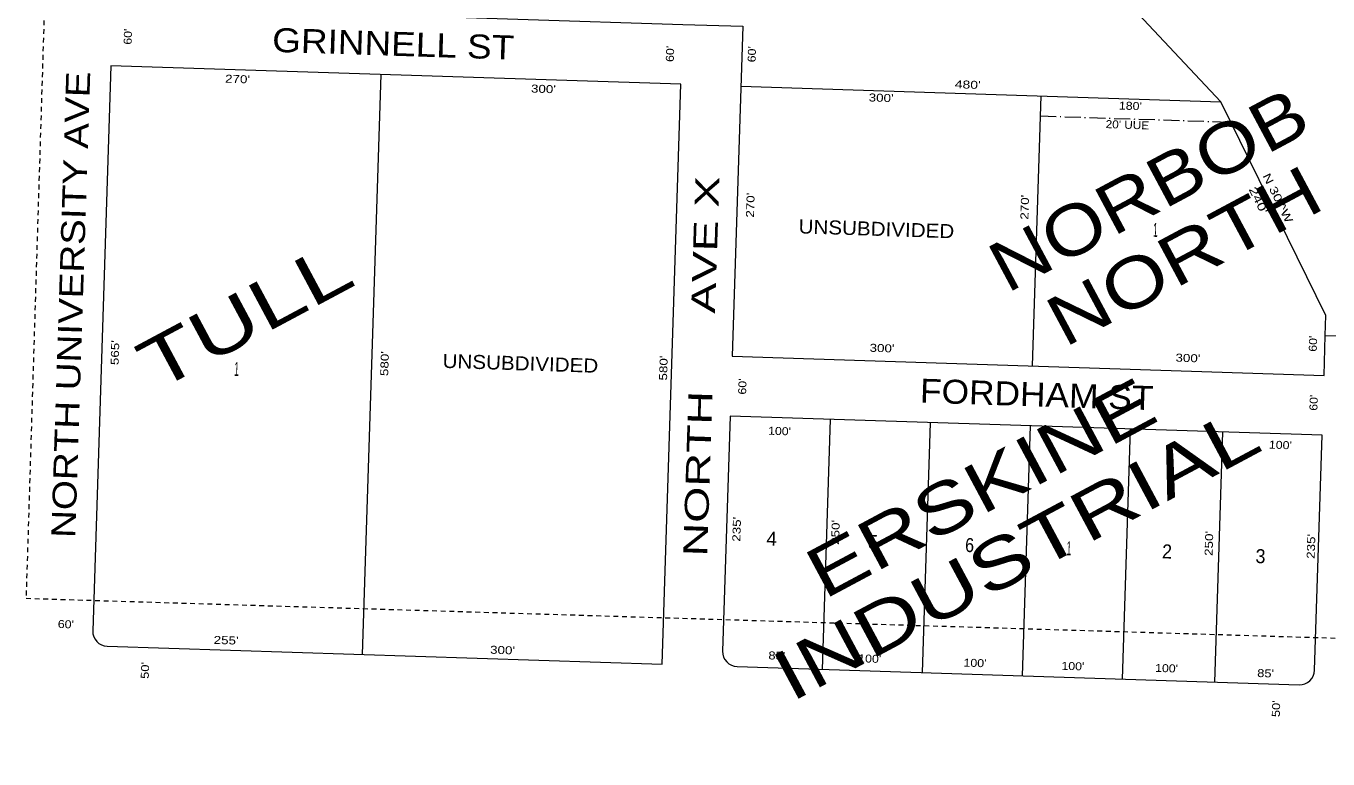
# Model space of a CAD drawing. Extents: x 942492 to 947951, y 7283835 to 7289335.
# Drawn here: x 942492 to 943793, y 7283934 to 7284666 of the extents above; entities that cross this region are included whole.
import ezdxf
from ezdxf.enums import TextEntityAlignment as Align

# ---------------------------------------------------------------- set-up
doc = ezdxf.new("R2010")
doc.units = 0
doc.header["$LTSCALE"] = 3.2
doc.linetypes.add('DOT_DASHED', pattern=[7.7, 5, -1.2, 0.3, -1.2])
doc.linetypes.add('SHORT_DASHED', pattern=[2.7, 1.5, -1.2])
for name, color, linetype, lineweight in [('1', 7, 'SHORT_DASHED', 13), ('21', 7, 'DOT_DASHED', 13), ('6', 7, 'Continuous', 13), ('7', 7, 'Continuous', 13)]:
    doc.layers.add(name, color=color, linetype=linetype, lineweight=lineweight)
for name, color, linetype in [('10', 7, 'Continuous'), ('11', 7, 'Continuous'), ('15', 7, 'Continuous'), ('19', 7, 'Continuous'), ('22', 7, 'Continuous')]:
    doc.layers.add(name, color=color, linetype=linetype)

msp = doc.modelspace()

# ---------------------------------------------------------------- linework, layer by layer
at = {"layer": '1'}
msp.add_lwpolyline([(942491.791, 7284094.383), (947782.557, 7283933.809), (947948.422, 7289176.355), (942654.257, 7289335.422)], close=True, dxfattribs=at)
at = {"layer": '21'}
msp.add_line((943505.587, 7284576.59), (943696.156, 7284570.436), dxfattribs=at)
at = {"layer": '6'}
msp.add_line((943202.662, 7284026.079), (943764.37, 7284007.94), dxfattribs=at)
for points in [[(942582.222, 7284686.447), (942818.528, 7284678.817), (943148.357, 7284668.167), (943208.326, 7284666.23), (943197.675, 7284336.402), (943789.366, 7284317.296), (943790.658, 7284357.274), (943858.123, 7284355.096), (943846.827, 7284005.278)], [(942572.99, 7284046.412), (943127.701, 7284028.5), (943146.42, 7284608.198), (942576.717, 7284626.593), (942558.482, 7284061.888)], [(943779.845, 7284022.449), (943787.43, 7284257.327), (943195.739, 7284276.433), (943188.155, 7284041.556)]]:
    msp.add_lwpolyline(points, dxfattribs=at)
for centre, start, end in [((942573.475, 7284061.404), 178.1505, 268.1505), ((943203.146, 7284041.071), 178.1505, 268.1505), ((943764.854, 7284022.933), 268.1505, 358.1505)]:
    msp.add_arc(centre, 15, start, end, dxfattribs=at)
at = {"layer": '7'}
for p, q in [((943686.14, 7284590.77), (943444.306, 7284848.742)), ((942846.576, 7284617.879), (942827.857, 7284038.181)), ((943206.389, 7284606.262), (943686.14, 7284590.77)), ((943506.233, 7284596.578), (943497.519, 7284326.719)), ((943295.687, 7284273.206), (943287.617, 7284023.336)), ((943395.635, 7284269.978), (943387.565, 7284020.109)), ((943495.582, 7284266.751), (943487.514, 7284016.881)), ((943595.531, 7284263.523), (943587.462, 7284013.653)), ((943687.981, 7284260.538), (943679.913, 7284010.668))]:
    msp.add_line(p, q, dxfattribs=at)
msp.add_lwpolyline([(943790.658, 7284357.274), (943791.303, 7284377.264), (943686.14, 7284590.77)], dxfattribs=at)

# ---------------------------------------------------------------- texts
at = {"layer": '10'}
for s, width, p in [('UNSUBDIVIDED', 1.1, (943341.676, 7284456.756)), ('1', 0.45, (943620.598, 7284455.738)), ('UNSUBDIVIDED', 1.1, (942985.795, 7284322.318)), ('1', 0.45, (942702.138, 7284316.676)), ('5', 0.95, (943338.392, 7284143.739)), ('6', 0.85, (943434.837, 7284140.625)), ('1', 0.45, (943534.156, 7284137.418)), ('2', 0.95, (943632.215, 7284134.252)), ('3', 0.95, (943725.65, 7284129.499))]:
    msp.add_text(s, height=14, rotation=358.15, dxfattribs=dict(at, width=width)).set_placement(p, align=Align.CENTER)
msp.add_text('4', height=14, rotation=358.15, dxfattribs=at).set_placement((943236.986, 7284147.013), align=Align.CENTER)
at = {"layer": '11'}
for s, rotation, width, p in [("60'", 88.15, 1.15, (942597.544, 7284655.739)), ("60'", 88.15, 1.15, (943139.561, 7284638.503)), ("60'", 88.15, 1.15, (943221.323, 7284638.131)), ("270'", 358.15, 1.25, (942703.092, 7284609.507)), ("300'", 358.15, 1.25, (943008.895, 7284599.632)), ("480'", 358.15, 1.3, (943433.07, 7284603.943)), ("300'", 358.15, 1.25, (943346.478, 7284590.731)), ("180'", 358.15, 1.15, (943595.651, 7284582.685)), ("N 30'^ W", 296.223, 1.35, (943739.588, 7284492.761)), ("240'", 296.223, 1.45, (943720.174, 7284490.453)), ("270'", 88.15, 1.25, (943219.828, 7284487.244)), ("270'", 88.15, 1.25, (943494.139, 7284485.192)), ("565'", 88.15, 1.25, (942584.685, 7284339.882)), ("300'", 358.15, 1.25, (943347.377, 7284340.508)), ("60'", 88.15, 1.15, (943782.252, 7284348.818)), ("580'", 88.15, 1.25, (942854.171, 7284328.91)), ("580'", 88.15, 1.25, (943132.939, 7284324.446)), ("300'", 358.15, 1.25, (943653.18, 7284330.633)), ("60'", 88.15, 1.15, (943211.864, 7284305.987)), ("60'", 88.15, 1.15, (943782.948, 7284289.814)), ("100'", 358.15, 1.15, (943244.927, 7284257.611)), ("100'", 358.15, 1.15, (943745.611, 7284243.712)), ("235'", 88.15, 1.25, (943206.175, 7284163.284)), ("250'", 88.15, 1.25, (943304.924, 7284160.181)), ("250'", 88.15, 1.25, (943678.296, 7284149.136)), ("235'", 88.15, 1.25, (943780.33, 7284146.175)), ("60'", 358.15, 1.15, (942531.45, 7284064.534)), ("255'", 358.15, 1.25, (942691.69, 7284048.476)), ("300'", 358.15, 1.25, (942968.015, 7284038.66)), ("85'", 358.15, 1.2, (943242.181, 7284033.113)), ("100'", 358.15, 1.15, (943335.087, 7284030.114)), ("100'", 358.15, 1.15, (943440.323, 7284025.79)), ("50'", 88.15, 1.2, (942614.685, 7284022.152)), ("100'", 358.15, 1.15, (943538.201, 7284022.629)), ("100'", 358.15, 1.15, (943631.829, 7284020.532)), ("85'", 358.15, 1.2, (943730.829, 7284015.485)), ("50'", 88.15, 1.2, (943745.36, 7283983.921))]:
    msp.add_text(s, height=8, rotation=rotation, dxfattribs=dict(at, width=width)).set_placement(p, align=Align.CENTER)
at = {"layer": '15'}
for s, width, p in [('NORBOB', 1.2, (943625.726, 7284480.903)), ('NORTH', 1.25, (943661.11, 7284414.776)), ('TULL', 1.4, (942722.361, 7284354.498)), ('ERSKINE', 1.3, (943457.918, 7284182.804)), ('INDUSTRIAL', 1.35, (943493.302, 7284116.675))]:
    msp.add_text(s, height=50, rotation=28.151, dxfattribs=dict(at, width=width)).set_placement(p, align=Align.CENTER)
at = {"layer": '19'}
for s, rotation, width, p in [('GRINNELL ST', 358.15, 1.15, (942858.506, 7284636.789)), ('NORTH UNIVERSITY AVE', 88.15, 1.2, (942548.505, 7284387.546)), ('NORTH      AVE X', 88.15, 1.45, (943178.836, 7284325.86)), ('FORDHAM ST', 358.15, 1.1, (943501.774, 7284286.244))]:
    msp.add_text(s, height=24, rotation=rotation, dxfattribs=dict(at, width=width)).set_placement(p, align=Align.CENTER)
at = {"layer": '22', "width": 1.1}
msp.add_text("20' UUE", height=8, rotation=358.15, dxfattribs=at).set_placement((943592.679, 7284563.772), align=Align.CENTER)

doc.saveas('drawing.dxf')
